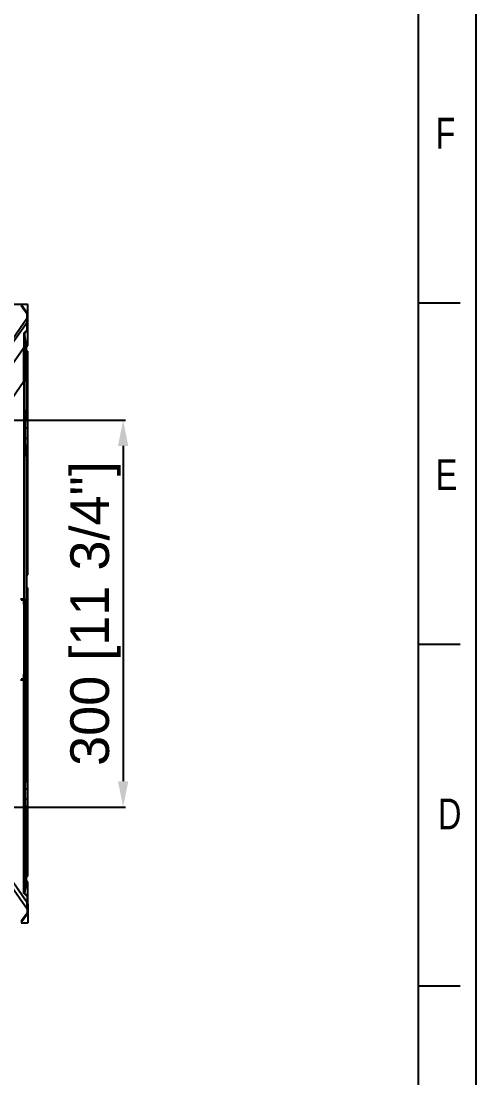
# Model space of a CAD drawing. Header units: millimetres. Extents: x 389 to 17466, y 310 to 5904.
# Drawn here: x 5164 to 5517, y 1033 to 1853 of the extents above; entities that cross this region are included whole.
import ezdxf

# ---------------------------------------------------------------- set-up
doc = ezdxf.new("R2010")
doc.units = ezdxf.units.MM
doc.layers.add('DIKE-5_20833-YOUDIM', color=7, linetype='Continuous')
doc.styles.add('CKSTANDARD', font='arial.ttf')
doc.styles.add('Roamns', font='romans.shx')
doc.styles.get("Standard").update_dxf_attribs({"font": 'arial.ttf'})
doc.dimstyles.new('DIMSTYLE_14', dxfattribs={"dimtxt": 30, "dimasz": 20, "dimexe": 1.75, "dimexo": 0.875, "dimgap": 2, "dimtad": 1, "dimzin": 9, "dimdsep": 46, "dimtxsty": 'Standard', "dimblk": '_FILLED', "dimcen": 0.09, "dimadec": 0, "dimazin": 0, "dimtp": 0.05, "dimtm": 0.05, "dimtfac": 1, "dimtofl": 0, "dimtmove": 0, "dimatfit": 3, "dimldrblk": '_FILLED', "dimfxl": 1, "dimtolj": 1, "dimarcsym": 0})

# ---------------------------------------------------------------- blocks, each defined once
blk = doc.blocks.new('standard template')
for p, q in [((37812, 21062), (37409, 21062)), ((37812, 17790), (37409, 17790)), ((37812, 14517), (37409, 14517))]:
    blk.add_line(p, q)
blk.add_lwpolyline([(37963, 4700), (-97, 4700), (-97, 30879), (37963, 30879)], close=True)
at = {"color": 7}
blk.add_lwpolyline([(456, 6674), (456, 5964), (456, 5254), (456, 30226), (37409, 30226), (37409, 5254)], dxfattribs=at)
at = {"style": 'CKSTANDARD', "width": 0.75}
for s, p in [('F', (37578, 22543)), ('E', (37578, 19270)), ('D', (37601, 16020))]:
    blk.add_text(s, height=295, dxfattribs=at).set_placement(p)
at = {"style": 'Roamns'}
for tag, p in [('PAGE_NAME', (27466, 7594)), ('PROJECT_NAME', (27466, 6884)), ('DRAWN_NAME', (27466, 6174)), ('VERSION', (34241, 6174)), ('SELECT_DATA', (27466, 5464)), ('PAGE_NUMBER', (34241, 5464))]:
    blk.add_attdef(tag, p, '', height=285, dxfattribs=at)
blk = doc.blocks.new('_FILLED')
at = {"color": 0, "linetype": 'ByBlock'}
blk.add_solid([(0, 0), (-1, 0.2), (-1, -0.2)], dxfattribs=at)
blk = doc.blocks.new('*D44')
at = {"layer": 'Defpoints', "color": 0, "linetype": 'Continuous', "transparency": 16777216}
for p in [(5109.04, 1543.48), (5109.04, 1243.48), (5243.56, 1243.48)]:
    blk.add_point(p, dxfattribs=at)
at = {"layer": 'DIKE-5_20833-YOUDIM', "color": 0, "linetype": 'Continuous', "lineweight": -2, "transparency": 16777216}
for p, q in [((5109.91, 1543.48), (5245.31, 1543.48)), ((5243.56, 1523.48), (5243.56, 1263.48)), ((5109.91, 1243.48), (5245.31, 1243.48))]:
    blk.add_line(p, q, dxfattribs=at)
at = {"layer": 'DIKE-5_20833-YOUDIM', "color": 0, "linetype": 'Continuous', "lineweight": -2, "transparency": 16777216, "xscale": 20, "yscale": 20, "zscale": 20}
for p, rotation in [((5243.56, 1543.48), 90), ((5243.56, 1243.48), 270)]:
    blk.add_blockref('_FILLED', p, dxfattribs=dict(at, rotation=rotation))
at = {"layer": 'DIKE-5_20833-YOUDIM', "color": 0, "linetype": 'Continuous', "transparency": 16777216, "insert": (5222.14, 1393.48), "char_height": 30, "attachment_point": 5, "rotation": 90}
blk.add_mtext('\\A1;300 [11 3/4"]', dxfattribs=at)

msp = doc.modelspace()

# ---------------------------------------------------------------- linework, layer by layer
at = {"color": 7, "linetype": 'Continuous'}
for p, q in [((5143.3469, 1633.482), (5169.2375, 1633.482)), ((5164.1195, 1632.982), (5164.7283, 1633.482)), ((5164.3179, 1632.1008), (5164.6128, 1632.0755)), ((5164.6128, 1632.0755), (5165.0045, 1632.3334)), ((5169.0375, 1625.7062), (5164.6128, 1632.0755)), ((5164.7764, 1633.482), (5165.0045, 1632.3334)), ((5169.3639, 1626.0582), (5165.0045, 1632.3334)), ((5169.2375, 1633.482), (5169.5375, 1633.182)), ((5169.5375, 1601.606), (5169.5375, 1633.182)), ((5155.3835, 1602.9875), (5169.0375, 1622.6556)), ((5169.3639, 1626.0582), (5169.0375, 1625.7062)), ((5169.0375, 1622.6556), (5169.0375, 1625.7062)), ((5169.0375, 1622.6556), (5169.2212, 1622.276)), ((5169.5375, 1622.8626), (5169.2212, 1622.276)), ((5169.2212, 1618.7689), (5169.2212, 1622.276)), ((5169.3639, 1626.0582), (5169.5375, 1625.921)), ((5169.0375, 1619.1485), (5157.3554, 1602.3209)), ((5169.0375, 1613.5205), (5169.0375, 1619.1485)), ((5169.2212, 1618.7689), (5169.0375, 1619.1485)), ((5169.5375, 1619.3555), (5169.2212, 1618.7689)), ((5166.4812, 1610.8), (5169.0375, 1613.5205)), ((5166.4812, 1610.8), (5166.5082, 1599.4732)), ((5166.4826, 1610.8015), (5166.9014, 1610.6334)), ((5166.978, 1610.603), (5169.4166, 1613.2154)), ((5166.978, 1610.603), (5166.9805, 1599.4925)), ((5168.5473, 1601.374), (5166.978, 1610.603)), ((5169.0534, 1613.3894), (5169.0375, 1613.5205)), ((5169.5375, 1613.3001), (5169.4166, 1613.2154)), ((5166.5083, 1599.4733), (4858.792, 1156.5196)), ((5166.5082, 1599.4735), (5166.9071, 1599.481)), ((5166.6131, 1573.333), (5166.5083, 1599.4733)), ((5166.9805, 1599.4925), (5167.0853, 1573.3521)), ((5168.5473, 1601.374), (5169.5375, 1602.3045)), ((5168.6327, 1600.3936), (5169.5375, 1601.606)), ((5168.6327, 1597.482), (5168.6327, 1600.3936)), ((5168.6933, 1596.982), (5169.5375, 1596.982)), ((5168.6933, 1596.982), (5168.6933, 1551.7625)), ((5169.5375, 1423.482), (5169.5375, 1596.982)), ((5166.613, 1573.3329), (4876.9835, 1156.4148)), ((5166.613, 1573.3329), (5166.5864, 1408.7166)), ((5166.613, 1573.3331), (5167.0119, 1573.3407)), ((5167.0853, 1404.7547), (5167.0853, 1573.3521)), ((5168.6933, 1551.7625), (5169.5375, 1551.7625)), ((5168.5473, 1547.9945), (5167.8312, 1543.7829)), ((5167.8312, 1543.7829), (5169.5375, 1542.1795)), ((5169.5375, 1547.064), (5168.5473, 1547.9945)), ((5167.5871, 1537.481), (5169.5375, 1537.481)), ((5167.5871, 1537.481), (5167.5871, 1529.4831)), ((5167.5871, 1529.4831), (5169.5375, 1529.4831)), ((5169.5375, 1524.7846), (5167.8312, 1523.1812)), ((5167.8312, 1523.1812), (5168.5473, 1518.9696)), ((5168.5473, 1518.9696), (5169.5375, 1519.9001)), ((5168.6933, 1515.2016), (5169.5375, 1515.2016)), ((5168.6933, 1515.2016), (5168.6933, 1423.482)), ((5168.6327, 1422.982), (5168.6327, 1413.982)), ((5168.6933, 1423.482), (5169.5375, 1423.482)), ((5168.6933, 1413.482), (5169.5375, 1413.482)), ((5168.6933, 1413.482), (5168.6933, 1271.7625)), ((5169.5375, 1189.982), (5169.5375, 1413.482)), ((5167.0853, 1404.7547), (5163.9687, 1404.7547)), ((5164.4687, 1404.2549), (5166.586, 1404.2549)), ((5166.4768, 1403.5585), (5165.1769, 1404.227)), ((5167.9796, 1403.5585), (5166.4768, 1403.5585)), ((5166.5864, 1408.7166), (5166.586, 1404.2549)), ((5167.9796, 1403.5585), (5166.586, 1404.2549)), ((5167.0853, 1404.7547), (5168.4789, 1404.0584)), ((5166.63, 1400.5596), (5168.6575, 1400.5596)), ((5166.63, 1400.5596), (5166.63, 1346.4045)), ((5168.1582, 1400.5596), (5168.1582, 1346.4045)), ((5168.6575, 1346.4045), (5168.6575, 1400.5596)), ((5168.6575, 1346.4045), (5166.63, 1346.4045)), ((5163.9687, 1342.2094), (5167.0853, 1342.2094)), ((5166.586, 1342.7092), (5164.4687, 1342.7092)), ((5164.5398, 1342.768), (5165.3319, 1342.9484)), ((5166.4768, 1343.4055), (5166.3256, 1343.3299)), ((5166.4768, 1343.4055), (5167.9796, 1343.4055)), ((5166.586, 1342.7092), (5167.9796, 1343.4055)), ((5166.586, 1176.7804), (5166.586, 1342.7092)), ((5167.0853, 1342.2094), (5167.0828, 1176.9775)), ((5168.4789, 1342.9057), (5167.0853, 1342.2094)), ((5168.6933, 1271.7625), (5169.5375, 1271.7625)), ((5168.5473, 1267.9945), (5167.8312, 1263.7829)), ((5167.8312, 1263.7829), (5169.5375, 1262.1795)), ((5169.5375, 1267.064), (5168.5473, 1267.9945)), ((5167.5871, 1257.481), (5169.5375, 1257.481)), ((5167.5871, 1257.481), (5167.5871, 1249.4831)), ((5167.5871, 1249.4831), (5169.5375, 1249.4831)), ((5169.5375, 1244.7846), (5167.8312, 1243.1812)), ((5167.8312, 1243.1812), (5168.5473, 1238.9696)), ((5168.5473, 1238.9696), (5169.5375, 1239.9001)), ((5168.6933, 1235.2016), (5169.5375, 1235.2016)), ((5168.6933, 1235.2016), (5168.6933, 1189.982)), ((5168.6327, 1186.5705), (5168.6327, 1189.482)), ((5168.6933, 1189.982), (5169.5375, 1189.982)), ((5169.0375, 1164.3084), (5155.3835, 1183.9766)), ((5169.2212, 1169.211), (5158.4941, 1184.6631)), ((5169.0375, 1169.5691), (5158.5378, 1184.6935)), ((5168.5473, 1185.5901), (5167.0828, 1176.9774)), ((5169.5375, 1184.6596), (5168.5473, 1185.5901)), ((5169.5375, 1185.3581), (5168.6327, 1186.5705)), ((5169.5375, 1168.4073), (5169.5375, 1185.3581)), ((5166.586, 1176.7804), (5166.9875, 1176.9395)), ((5169.0375, 1174.1716), (5166.586, 1176.7804)), ((5169.4166, 1174.4766), (5167.0828, 1176.9774)), ((5169.0375, 1174.1716), (5169.0375, 1169.5691)), ((5169.4166, 1174.4766), (5169.5375, 1174.392)), ((5169.0375, 1169.5691), (5169.2594, 1169.263)), ((5169.2212, 1164.6881), (5169.0375, 1164.3084)), ((5169.0375, 1164.3084), (5169.0375, 1161.2579)), ((5169.2033, 1169.2356), (5169.5375, 1168.193)), ((5169.2212, 1164.6881), (5169.2212, 1169.211)), ((5169.5375, 1164.1015), (5169.2212, 1164.6881)), ((5169.5375, 1168.4073), (5169.2594, 1169.263)), ((5169.5375, 1168.193), (5169.5375, 1153.782)), ((5169.0375, 1161.2579), (5164.6128, 1154.8886)), ((5165.0045, 1154.6306), (5169.3639, 1160.9059)), ((5169.0375, 1161.2579), (5169.3639, 1160.9059)), ((5169.5375, 1161.0431), (5169.3639, 1160.9059)), ((5164.3179, 1154.8633), (5164.6128, 1154.8886)), ((5169.2375, 1153.482), (5164.4297, 1153.482)), ((5164.6128, 1154.8886), (5165.0045, 1154.6306)), ((5165.0045, 1154.6306), (5164.7764, 1153.482)), ((5169.5375, 1153.782), (5169.2375, 1153.482))]:
    msp.add_line(p, q, dxfattribs=at)
for centre, major_axis, ratio, start_param, end_param in [((5168.4863, 1597.606), (0, 3.9434), 0.0524799, -0.78569322, -0.29934906), ((5168.6589, 1597.482), (0, 0.5), 0.05240778, -4.71238898, -3.14159265), ((5168.4863, 1551.7625), (0, 3.9434), 0.0524799, -2.8422436, -1.57079633), ((5167.9333, 1537.481), (0, 6.5952), 0.0524799, 0.29934906, 1.57079633), ((5167.9333, 1529.4831), (0, 6.5952), 0.0524799, -4.71238898, -3.44094171), ((5168.4863, 1515.2016), (0, 3.9434), 0.0524799, -1.57079633, -0.29934906), ((5168.6589, 1422.982), (0, 0.5), 0.05240778, 0, 1.57079633), ((5168.6589, 1413.982), (0, 0.5), 0.05240778, -4.71238898, -3.14159265), ((5166.4727, 1400.5596), (0, 3), 0.05240778, -1.57079633, -0.02617994), ((5166.4727, 1346.4045), (0, 3), 0.05240778, -3.11541271, -1.57079633), ((5168.4863, 1271.7625), (0, 3.9434), 0.0524799, -2.8422436, -1.57079633), ((5167.9333, 1257.481), (0, 6.5952), 0.0524799, 0.29934906, 1.57079633), ((5167.9333, 1249.4831), (0, 6.5952), 0.0524799, -4.71238898, -3.44094171), ((5168.4863, 1235.2016), (0, 3.9434), 0.0524799, -1.57079633, -0.29934906), ((5168.6589, 1189.482), (0, 0.5), 0.05240778, 0, 1.57079633), ((5168.4863, 1189.3581), (0, 3.9434), 0.0524799, -2.8422436, -2.35589943), ((5169.5375, 1173.6395), (-0.3536, 0.8925), 0.39612163, -0.54113156, 0.78539816)]:
    msp.add_ellipse(centre, major_axis=major_axis, ratio=ratio, start_param=start_param, end_param=end_param, dxfattribs=at)
for points, knots in [([(5169.4458, 1613.2358), (5169.3783, 1613.1886), (5169.1778, 1613.0631), (5169.0753, 1613.2955), (5169.0534, 1613.3894)], [0, 0, 0, 0, 0.46074375, 1, 1, 1, 1]), ([(5166.586, 1404.2549), (5166.7048, 1404.255), (5166.9685, 1404.2662), (5167.0183, 1404.5748), (5166.9566, 1404.6536)], [0, 0, 0, 0, 0.54280193, 1, 1, 1, 1]), ([(5168.1583, 1400.5596), (5168.1583, 1400.9361), (5168.1408, 1401.6227), (5168.1411, 1402.5797), (5168.0269, 1403.122), (5168.0599, 1403.5241), (5167.9796, 1403.5585)], [0, 0, 0, 0, 0.37512141, 0.69539755, 0.91296536, 1, 1, 1, 1]), ([(5168.6575, 1400.5596), (5168.6575, 1400.9992), (5168.638, 1401.8012), (5168.6465, 1402.9157), (5168.5149, 1403.5532), (5168.5683, 1404.0137), (5168.4789, 1404.0584)], [0, 0, 0, 0, 0.3757757, 0.69631721, 0.91457213, 1, 1, 1, 1]), ([(5167.9795, 1343.4055), (5168.0598, 1343.4399), (5168.0268, 1343.8421), (5168.141, 1344.3844), (5168.1407, 1345.3414), (5168.1582, 1346.0279), (5168.1582, 1346.4045)], [0, 0, 0, 0, 0.08703526, 0.30460334, 0.62487918, 1, 1, 1, 1]), ([(5168.4789, 1342.9057), (5168.5683, 1342.9504), (5168.515, 1343.4107), (5168.6464, 1344.0482), (5168.638, 1345.1627), (5168.6575, 1345.9648), (5168.6575, 1346.4045)], [0, 0, 0, 0, 0.08539735, 0.30360842, 0.6241667, 1, 1, 1, 1]), ([(5165.3319, 1342.9484), (5165.4321, 1342.978), (5165.7703, 1343.0861), (5166.1015, 1343.218), (5166.3256, 1343.3299)], [0, 0, 0, 0, 0.29443512, 1, 1, 1, 1]), ([(5167.0853, 1342.2094), (5167.0851, 1342.3271), (5167.0783, 1342.5908), (5166.7706, 1342.6358), (5166.6931, 1342.5742)], [0, 0, 0, 0, 0.54322789, 1, 1, 1, 1])]:
    msp.add_open_spline(points, degree=3, knots=knots, dxfattribs=at)
for points in [[(5168.4789, 1404.0584), (5168.4785, 1403.8229), (5168.2151, 1403.5589), (5167.9796, 1403.5585)], [(5167.9796, 1343.4055), (5168.2151, 1343.4052), (5168.4785, 1343.1412), (5168.4789, 1342.9057)]]:
    msp.add_open_spline(points, degree=3, dxfattribs=at)

# ---------------------------------------------------------------- block references
at = {"transparency": 33554595, "xscale": 0.08091452895060891, "yscale": 0.08091452895060891, "zscale": 0.08091452895060891}
msp.add_blockref('standard template', (2445.3665, -70.0374), dxfattribs=at)

# ---------------------------------------------------------------- dimensions: what is measured, and where the dimension line sits
at = {"layer": 'DIKE-5_20833-YOUDIM', "linetype": 'Continuous'}
dim = msp.add_linear_dim(base=(5243.5633, 1243.482), p1=(5109.0375, 1543.482), p2=(5109.0375, 1243.482), angle=90, dimstyle='DIMSTYLE_14', override={"dimpost": '<>', "dimtol": 0, "dimtp": 0.08, "dimtm": 0.08}, dxfattribs=at)
dim.commit()
dim.dimension.update_dxf_attribs({"geometry": '*D44', "text_midpoint": (5222.1431, 1393.482)})

doc.saveas('drawing.dxf')
